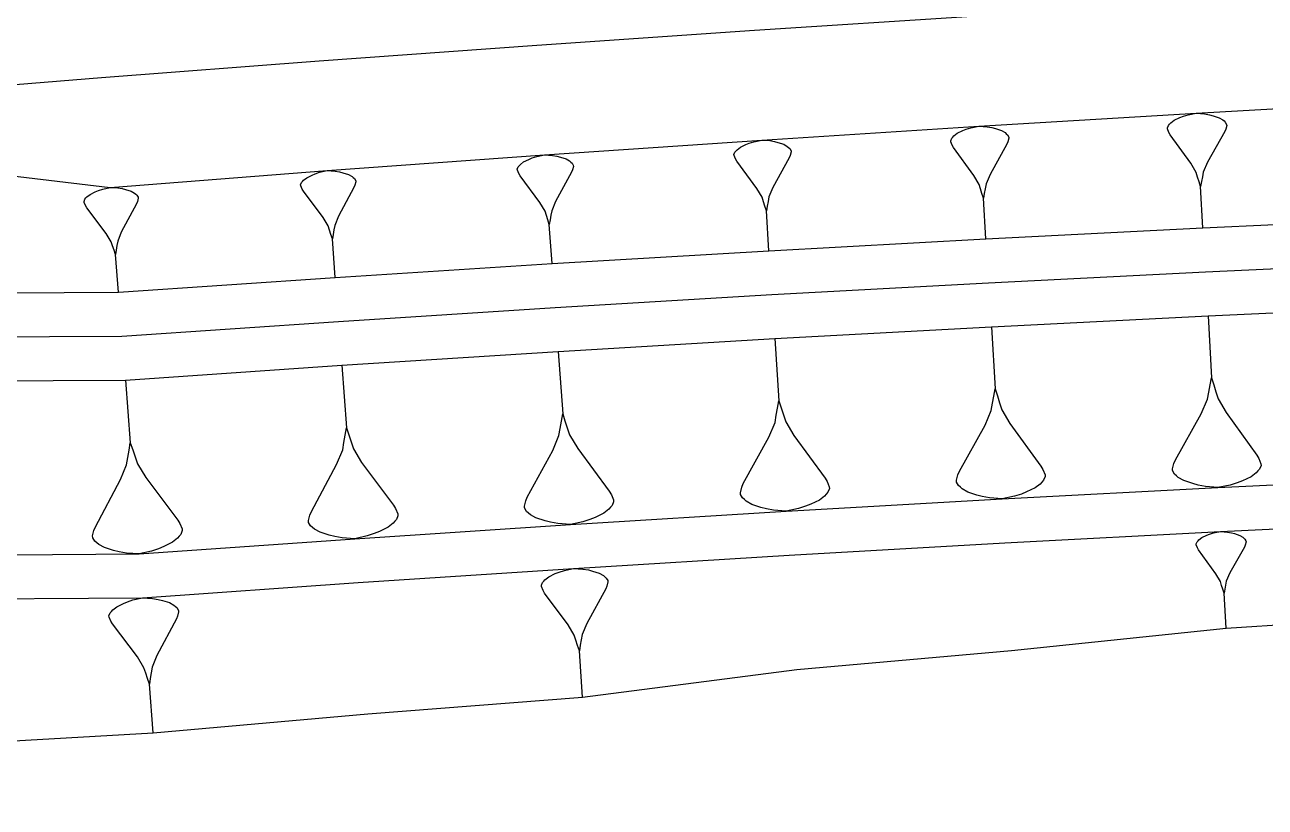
# Model space of a CAD drawing. Extents: x 388537 to 389570, y 804803 to 804975.
# Drawn here: x 388712.72 to 388740.92, y 804929.86 to 804947.64 of the extents above; entities that cross this region are included whole.
import ezdxf

# ---------------------------------------------------------------- set-up
doc = ezdxf.new("R2010")
doc.units = 0
doc.layers.get('0').update_dxf_attribs({"linetype": 'CONTINUOUS'})

msp = doc.modelspace()

# ---------------------------------------------------------------- linework, layer by layer
at = {"color": 7}
for p, q in [((388739.0606, 804945.5611), (388739.1666, 804945.5942)), ((388739.1666, 804945.5942), (388739.3532, 804945.632)), ((388739.3532, 804945.632), (388739.543, 804945.616)), ((388739.543, 804945.616), (388739.6521, 804945.5953)), ((388739.6521, 804945.5953), (388739.7343, 804945.5731)), ((388734.2295, 804945.2984), (388734.4127, 804945.3362)), ((388734.4127, 804945.3362), (388734.5991, 804945.3213)), ((388734.5991, 804945.3213), (388734.7064, 804945.3014)), ((388738.6981, 804945.2974), (388738.7219, 804945.3527)), ((388738.7219, 804945.3527), (388738.7473, 804945.3812)), ((388738.7473, 804945.3812), (388738.7726, 804945.4096)), ((388738.7726, 804945.4096), (388738.8501, 804945.468)), ((388738.8501, 804945.468), (388738.9815, 804945.5296)), ((388738.9815, 804945.5296), (388739.0606, 804945.5611)), ((388739.7343, 804945.5731), (388739.8718, 804945.527)), ((388739.8718, 804945.527), (388739.9556, 804945.4779)), ((388739.9556, 804945.4779), (388739.984, 804945.4526)), ((388739.984, 804945.4526), (388740.0125, 804945.4273)), ((388740.0125, 804945.4273), (388740.0425, 804945.375)), ((388740.044, 804945.3482), (388740.0218, 804945.2659)), ((388740.0425, 804945.375), (388740.044, 804945.3482)), ((388733.7707, 804945.0049), (388733.7939, 804945.0593)), ((388733.7939, 804945.0593), (388733.8186, 804945.0874)), ((388733.8186, 804945.0874), (388733.8434, 804945.1154)), ((388733.8434, 804945.1154), (388733.9193, 804945.1731)), ((388733.9193, 804945.1731), (388734.048, 804945.2341)), ((388734.048, 804945.2341), (388734.1256, 804945.2654)), ((388734.1256, 804945.2654), (388734.2295, 804945.2984)), ((388734.7064, 804945.3014), (388734.7872, 804945.2799)), ((388734.7872, 804945.2799), (388734.9225, 804945.2353)), ((388734.9225, 804945.2353), (388735.0049, 804945.1874)), ((388735.0049, 804945.1874), (388735.033, 804945.1627)), ((388735.033, 804945.1627), (388735.061, 804945.1379)), ((388735.061, 804945.1379), (388735.0907, 804945.0867)), ((388735.0923, 804945.0603), (388735.0708, 804944.9795)), ((388735.0907, 804945.0867), (388735.0923, 804945.0603)), ((388738.6997, 804945.2705), (388738.6981, 804945.2974)), ((388738.7312, 804945.1914), (388738.6997, 804945.2705)), ((388738.7612, 804945.1392), (388738.7312, 804945.1914)), ((388739.2302, 804944.4919), (388738.7612, 804945.1392)), ((388739.998, 804945.2106), (388739.6066, 804944.5136)), ((388740.0218, 804945.2659), (388739.998, 804945.2106)), ((388728.8442, 804944.6915), (388728.8667, 804944.7451)), ((388728.8667, 804944.7451), (388728.8909, 804944.7727)), ((388728.8909, 804944.7727), (388728.9152, 804944.8004)), ((388728.9152, 804944.8004), (388728.9895, 804944.8574)), ((388728.9895, 804944.8574), (388729.1157, 804944.9178)), ((388729.1157, 804944.9178), (388729.1917, 804944.9489)), ((388729.1917, 804944.9489), (388729.2937, 804944.9817)), ((388729.2937, 804944.9817), (388729.4735, 804945.0196)), ((388729.4735, 804945.0196), (388729.6567, 804945.0057)), ((388729.6567, 804945.0057), (388729.7621, 804944.9866)), ((388729.7621, 804944.9866), (388729.8416, 804944.9659)), ((388729.8416, 804944.9659), (388729.9746, 804944.9226)), ((388729.9746, 804944.9226), (388730.0558, 804944.8759)), ((388730.0558, 804944.8759), (388730.0835, 804944.8517)), ((388730.0835, 804944.8517), (388730.1111, 804944.8275)), ((388730.1111, 804944.8275), (388730.1405, 804944.7773)), ((388730.1422, 804944.7514), (388730.1214, 804944.6719)), ((388730.1405, 804944.7773), (388730.1422, 804944.7514)), ((388733.7724, 804944.9785), (388733.7707, 804945.0049)), ((388733.8037, 804944.901), (388733.7724, 804944.9785)), ((388733.8333, 804944.8498), (388733.8037, 804944.901)), ((388734.2966, 804944.216), (388733.8333, 804944.8498)), ((388735.0477, 804944.9251), (388734.6662, 804944.2389)), ((388735.0708, 804944.9795), (388735.0477, 804944.9251)), ((388723.9643, 804944.4372), (388723.988, 804944.4644)), ((388723.988, 804944.4644), (388724.0608, 804944.5208)), ((388724.0608, 804944.5208), (388724.1845, 804944.5807)), ((388724.1845, 804944.5807), (388724.2591, 804944.6115)), ((388724.2591, 804944.6115), (388724.3592, 804944.6441)), ((388724.3592, 804944.6441), (388724.5356, 804944.6822)), ((388724.5356, 804944.6822), (388724.7157, 804944.6693)), ((388724.7157, 804944.6693), (388724.8193, 804944.651)), ((388724.8193, 804944.651), (388724.8975, 804944.6309)), ((388724.8975, 804944.6309), (388725.0284, 804944.5889)), ((388725.0284, 804944.5889), (388725.1084, 804944.5434)), ((388725.1084, 804944.5434), (388725.1356, 804944.5197)), ((388725.1356, 804944.5197), (388725.1629, 804944.496)), ((388725.1629, 804944.496), (388725.1919, 804944.4469)), ((388728.846, 804944.6656), (388728.8442, 804944.6915)), ((388728.877, 804944.5895), (388728.846, 804944.6656)), ((388728.9064, 804944.5394), (388728.877, 804944.5895)), ((388729.3641, 804943.9187), (388728.9064, 804944.5394)), ((388730.0989, 804944.6184), (388729.7271, 804943.9428)), ((388730.1214, 804944.6719), (388730.0989, 804944.6184)), ((388739.3502, 804944.283), (388739.2302, 804944.4919)), ((388739.6066, 804944.5136), (388739.5115, 804944.2923)), ((388719.1333, 804944.1633), (388719.2547, 804944.2227)), ((388719.2547, 804944.2227), (388719.3278, 804944.2533)), ((388719.3278, 804944.2533), (388719.426, 804944.2858)), ((388719.426, 804944.2858), (388719.5993, 804944.3239)), ((388719.5993, 804944.3239), (388719.7762, 804944.3119)), ((388719.7762, 804944.3119), (388719.8781, 804944.2944)), ((388719.8781, 804944.2944), (388719.9551, 804944.275)), ((388719.9551, 804944.275), (388720.0839, 804944.2343)), ((388720.0839, 804944.2343), (388720.1626, 804944.1899)), ((388720.1626, 804944.1899), (388720.1895, 804944.1667)), ((388723.9188, 804944.3572), (388723.9407, 804944.4099)), ((388723.9206, 804944.3318), (388723.9188, 804944.3572)), ((388723.9514, 804944.2572), (388723.9206, 804944.3318)), ((388723.9407, 804944.4099), (388723.9643, 804944.4372)), ((388723.9805, 804944.208), (388723.9514, 804944.2572)), ((388724.4327, 804943.6002), (388723.9805, 804944.208)), ((388725.1518, 804944.2906), (388724.7892, 804943.6253)), ((388725.1737, 804944.3433), (388725.1518, 804944.2906)), ((388725.1937, 804944.4215), (388725.1737, 804944.3433)), ((388725.1919, 804944.4469), (388725.1937, 804944.4215)), ((388734.4153, 804944.0113), (388734.2966, 804944.216)), ((388734.6662, 804944.2389), (388734.5737, 804944.0212)), ((388739.3833, 804944.177), (388739.3502, 804944.283)), ((388739.4908, 804944.1832), (388739.4702, 804944.0741)), ((388739.5115, 804944.2923), (388739.4908, 804944.1832)), ((388714.398, 804943.8743), (388714.4943, 804943.9066)), ((388714.4943, 804943.9066), (388714.6644, 804943.9448)), ((388714.6644, 804943.9448), (388714.8384, 804943.9338)), ((388714.8384, 804943.9338), (388714.9387, 804943.917)), ((388714.9387, 804943.917), (388715.0143, 804943.8982)), ((388715.0143, 804943.8982), (388715.1411, 804943.8588)), ((388718.9945, 804944.002), (388719.0157, 804944.0539)), ((388718.9963, 804943.977), (388718.9945, 804944.002)), ((388719.027, 804943.9038), (388718.9963, 804943.977)), ((388719.0157, 804944.0539), (388719.0389, 804944.0808)), ((388719.0557, 804943.8557), (388719.027, 804943.9038)), ((388719.0389, 804944.0808), (388719.062, 804944.1077)), ((388719.062, 804944.1077), (388719.1333, 804944.1633)), ((388720.2063, 804943.9416), (388719.8528, 804943.2864)), ((388720.1895, 804944.1667), (388720.2164, 804944.1436)), ((388720.2276, 804943.9935), (388720.2063, 804943.9416)), ((388720.2164, 804944.1436), (388720.2452, 804944.0954)), ((388720.247, 804944.0704), (388720.2276, 804943.9935)), ((388720.2452, 804944.0954), (388720.247, 804944.0704)), ((388729.4815, 804943.7182), (388729.3641, 804943.9187)), ((388729.7271, 804943.9428), (388729.6371, 804943.7285)), ((388734.4483, 804943.9074), (388734.4153, 804944.0113)), ((388734.4812, 804943.8034), (388734.4483, 804943.9074)), ((388734.5539, 804943.9139), (388734.534, 804943.8067)), ((388734.5737, 804944.0212), (388734.5539, 804943.9139)), ((388739.4164, 804944.071), (388739.3833, 804944.177)), ((388739.4495, 804943.965), (388739.4164, 804944.071)), ((388739.4702, 804944.0741), (388739.4495, 804943.965)), ((388739.5038, 804943.024), (388739.4495, 804943.965)), ((388714.0713, 804943.6259), (388714.092, 804943.677)), ((388714.0733, 804943.6013), (388714.0713, 804943.6259)), ((388714.092, 804943.677), (388714.1147, 804943.7035)), ((388714.1147, 804943.7035), (388714.1373, 804943.7301)), ((388714.1373, 804943.7301), (388714.2072, 804943.785)), ((388714.2072, 804943.785), (388714.3262, 804943.8439)), ((388714.3262, 804943.8439), (388714.398, 804943.8743)), ((388715.1411, 804943.8588), (388715.2187, 804943.8154)), ((388715.2187, 804943.8154), (388715.2452, 804943.7928)), ((388715.2452, 804943.7928), (388715.2718, 804943.7701)), ((388715.2834, 804943.6227), (388715.2627, 804943.5716)), ((388715.2718, 804943.7701), (388715.3002, 804943.7229)), ((388715.3021, 804943.6984), (388715.2834, 804943.6227)), ((388715.3002, 804943.7229), (388715.3021, 804943.6984)), ((388719.5026, 804943.2602), (388719.0557, 804943.8557)), ((388724.7892, 804943.6253), (388724.7017, 804943.4144)), ((388729.5143, 804943.6162), (388729.4815, 804943.7182)), ((388729.5471, 804943.5142), (388729.5143, 804943.6162)), ((388729.618, 804943.6231), (388729.599, 804943.5177)), ((388729.6371, 804943.7285), (388729.618, 804943.6231)), ((388734.5142, 804943.6995), (388734.4812, 804943.8034)), ((388734.534, 804943.8067), (388734.5142, 804943.6995)), ((388734.5714, 804942.7755), (388734.5142, 804943.6995)), ((388714.1037, 804943.5296), (388714.0733, 804943.6013)), ((388714.1321, 804943.4823), (388714.1037, 804943.5296)), ((388714.5739, 804942.899), (388714.1321, 804943.4823)), ((388715.2627, 804943.5716), (388714.918, 804942.9261)), ((388724.549, 804943.4036), (388724.4327, 804943.6002)), ((388724.5816, 804943.3036), (388724.549, 804943.4036)), ((388724.7017, 804943.4144), (388724.6834, 804943.3107)), ((388729.5799, 804943.4123), (388729.5471, 804943.5142)), ((388729.599, 804943.5177), (388729.5799, 804943.4123)), ((388729.64, 804942.5049), (388729.5799, 804943.4123)), ((388719.6176, 804943.0676), (388719.5026, 804943.2602)), ((388719.6501, 804942.9694), (388719.6176, 804943.0676)), ((388719.7677, 804943.0788), (388719.7502, 804942.9769)), ((388719.8528, 804943.2864), (388719.7677, 804943.0788)), ((388724.6142, 804943.2035), (388724.5816, 804943.3036)), ((388724.6469, 804943.1035), (388724.6142, 804943.2035)), ((388724.6652, 804943.2071), (388724.6469, 804943.1035)), ((388724.7097, 804942.2123), (388724.6469, 804943.1035)), ((388724.6834, 804943.3107), (388724.6652, 804943.2071)), ((388714.6877, 804942.7101), (388714.5739, 804942.899)), ((388714.918, 804942.9261), (388714.8352, 804942.7217)), ((388719.6826, 804942.8712), (388719.6501, 804942.9694)), ((388719.7151, 804942.773), (388719.6826, 804942.8712)), ((388719.7326, 804942.875), (388719.7151, 804942.773)), ((388719.7805, 804941.8975), (388719.7151, 804942.773)), ((388719.7502, 804942.9769), (388719.7326, 804942.875)), ((388714.7201, 804942.6137), (388714.6877, 804942.7101)), ((388714.7524, 804942.5174), (388714.7201, 804942.6137)), ((388714.7847, 804942.421), (388714.7524, 804942.5174)), ((388714.8015, 804942.5212), (388714.7847, 804942.421)), ((388714.8184, 804942.6215), (388714.8015, 804942.5212)), ((388714.8352, 804942.7217), (388714.8184, 804942.6215)), ((388714.8526, 804941.5608), (388714.7847, 804942.421)), ((388739.6191, 804941.0273), (388739.7004, 804939.6193)), ((388734.6952, 804940.7793), (388734.7826, 804939.3678)), ((388729.7722, 804940.5093), (388729.8659, 804939.0943)), ((388724.8502, 804940.2172), (388724.9502, 804938.7987)), ((388719.9295, 804939.9031), (388720.0357, 804938.4812)), ((388715.01, 804939.567), (388715.1226, 804938.1416)), ((388739.6386, 804939.2929), (388739.6695, 804939.4561)), ((388739.6695, 804939.4561), (388739.7004, 804939.6193)), ((388739.7004, 804939.6193), (388739.75, 804939.4607)), ((388739.75, 804939.4607), (388739.7995, 804939.3021)), ((388734.722, 804939.0402), (388734.7523, 804939.204)), ((388734.7523, 804939.204), (388734.7826, 804939.3678)), ((388734.7826, 804939.3678), (388734.833, 804939.209)), ((388734.833, 804939.209), (388734.8833, 804939.0502)), ((388739.4653, 804938.7985), (388739.6076, 804939.1296)), ((388739.6076, 804939.1296), (388739.6386, 804939.2929)), ((388739.7995, 804939.3021), (388739.849, 804939.1436)), ((388739.849, 804939.1436), (388740.0285, 804938.831)), ((388729.8064, 804938.7655), (388729.8361, 804938.9299)), ((388729.8361, 804938.9299), (388729.8659, 804939.0943)), ((388729.8659, 804939.0943), (388729.917, 804938.9352)), ((388729.917, 804938.9352), (388729.9681, 804938.7762)), ((388734.5503, 804938.5437), (388734.6917, 804938.8764)), ((388734.6917, 804938.8764), (388734.722, 804939.0402)), ((388734.8833, 804939.0502), (388734.9336, 804938.8913)), ((388734.9336, 804938.8913), (388735.1149, 804938.5787)), ((388740.0285, 804938.831), (388740.7302, 804937.8625)), ((388724.892, 804938.4688), (388724.9211, 804938.6337)), ((388724.9211, 804938.6337), (388724.9502, 804938.7987)), ((388724.9502, 804938.7987), (388725.0021, 804938.6395)), ((388725.0021, 804938.6395), (388725.0541, 804938.4802)), ((388729.6364, 804938.2669), (388729.7767, 804938.6011)), ((388729.7767, 804938.6011), (388729.8064, 804938.7655)), ((388729.9681, 804938.7762), (388730.0193, 804938.6171)), ((388730.0193, 804938.6171), (388730.2024, 804938.3044)), ((388733.9676, 804937.4955), (388734.5503, 804938.5437)), ((388735.1149, 804938.5787), (388735.8227, 804937.6105)), ((388738.8797, 804937.7556), (388739.4653, 804938.7985)), ((388719.9787, 804938.1501), (388720.0072, 804938.3156)), ((388720.0072, 804938.3156), (388720.0357, 804938.4812)), ((388720.0357, 804938.4812), (388720.0885, 804938.3217)), ((388720.0885, 804938.3217), (388720.1412, 804938.1622)), ((388724.7236, 804937.9682), (388724.8629, 804938.3038)), ((388724.8629, 804938.3038), (388724.892, 804938.4688)), ((388725.0541, 804938.4802), (388725.106, 804938.3209)), ((388725.106, 804938.3209), (388725.291, 804938.0081)), ((388729.0565, 804937.2134), (388729.6364, 804938.2669)), ((388730.2024, 804938.3044), (388730.9162, 804937.3365)), ((388715.0947, 804937.9755), (388715.1226, 804938.1416)), ((388715.1226, 804938.1416), (388715.1761, 804937.982)), ((388715.1761, 804937.982), (388715.2297, 804937.8223)), ((388719.812, 804937.6474), (388719.9502, 804937.9846)), ((388719.9502, 804937.9846), (388719.9787, 804938.1501)), ((388720.1412, 804938.1622), (388720.194, 804938.0028)), ((388720.194, 804938.0028), (388720.3808, 804937.6899)), ((388725.291, 804938.0081), (388726.0108, 804937.0406)), ((388715.039, 804937.6433), (388715.0668, 804937.8094)), ((388715.0668, 804937.8094), (388715.0947, 804937.9755)), ((388715.2297, 804937.8223), (388715.2833, 804937.6626)), ((388724.1465, 804936.9093), (388724.7236, 804937.9682)), ((388738.8442, 804937.6729), (388738.8797, 804937.7556)), ((388740.7302, 804937.8625), (388740.7751, 804937.7844)), ((388740.7751, 804937.7844), (388740.8223, 804937.666)), ((388714.9018, 804937.3047), (388715.039, 804937.6433)), ((388715.2833, 804937.6626), (388715.4719, 804937.3497)), ((388719.2379, 804936.5832), (388719.812, 804937.6474)), ((388720.3808, 804937.6899), (388721.1067, 804936.7228)), ((388733.8994, 804937.2889), (388733.9322, 804937.4123)), ((388733.9322, 804937.4123), (388733.9676, 804937.4955)), ((388735.8227, 804937.6105), (388735.868, 804937.5323)), ((388735.868, 804937.5323), (388735.9159, 804937.4138)), ((388735.9159, 804937.4138), (388735.9184, 804937.3735)), ((388738.8109, 804937.5498), (388738.8442, 804937.6729)), ((388738.8132, 804937.5096), (388738.8109, 804937.5498)), ((388738.8581, 804937.4315), (388738.8132, 804937.5096)), ((388738.9006, 804937.3936), (388738.8581, 804937.4315)), ((388740.7132, 804937.4579), (388740.5972, 804937.3705)), ((388740.7511, 804937.5004), (388740.7132, 804937.4579)), ((388740.789, 804937.543), (388740.7511, 804937.5004)), ((388740.8246, 804937.6258), (388740.789, 804937.543)), ((388740.8223, 804937.666), (388740.8246, 804937.6258)), ((388714.3306, 804936.2351), (388714.9018, 804937.3047)), ((388715.4719, 804937.3497), (388716.2039, 804936.383)), ((388728.989, 804937.0059), (388729.0214, 804937.1299)), ((388729.0214, 804937.1299), (388729.0565, 804937.2134)), ((388730.9162, 804937.3365), (388730.962, 804937.2584)), ((388730.962, 804937.2584), (388731.0104, 804937.1397)), ((388731.0104, 804937.1397), (388731.0131, 804937.0993)), ((388733.9019, 804937.2485), (388733.8994, 804937.2889)), ((388733.9472, 804937.1704), (388733.9019, 804937.2485)), ((388733.9901, 804937.1325), (388733.9472, 804937.1704)), ((388734.0329, 804937.0947), (388733.9901, 804937.1325)), ((388735.8074, 804937.2047), (388735.6914, 804937.1165)), ((388735.8452, 804937.2475), (388735.8074, 804937.2047)), ((388735.883, 804937.2904), (388735.8452, 804937.2475)), ((388735.9184, 804937.3735), (388735.883, 804937.2904)), ((388738.9432, 804937.3557), (388738.9006, 804937.3936)), ((388739.0685, 804937.2822), (388738.9432, 804937.3557)), ((388739.2743, 804937.2133), (388739.0685, 804937.2822)), ((388739.3973, 804937.1801), (388739.2743, 804937.2133)), ((388739.5606, 804937.1491), (388739.3973, 804937.1801)), ((388739.8445, 804937.1252), (388739.5606, 804937.1491)), ((388740.1238, 804937.1817), (388739.8445, 804937.1252)), ((388740.2823, 804937.2312), (388740.1238, 804937.1817)), ((388740.4007, 804937.2784), (388740.2823, 804937.2312)), ((388740.5972, 804937.3705), (388740.4007, 804937.2784)), ((388724.1117, 804936.8254), (388724.1465, 804936.9093)), ((388726.0108, 804937.0406), (388726.0571, 804936.9624)), ((388726.0571, 804936.9624), (388726.1062, 804936.8437)), ((388728.9917, 804936.9655), (388728.989, 804937.0059)), ((388729.0375, 804936.8873), (388728.9917, 804936.9655)), ((388729.0806, 804936.8495), (388729.0375, 804936.8873)), ((388729.1237, 804936.8118), (388729.0806, 804936.8495)), ((388730.9025, 804936.9296), (388730.7866, 804936.8407)), ((388730.9403, 804936.9727), (388730.9025, 804936.9296)), ((388730.978, 804937.0158), (388730.9403, 804936.9727)), ((388731.0131, 804937.0993), (388730.978, 804937.0158)), ((388734.1589, 804937.0216), (388734.0329, 804937.0947)), ((388734.3655, 804936.9534), (388734.1589, 804937.0216)), ((388734.489, 804936.9206), (388734.3655, 804936.9534)), ((388734.6528, 804936.8902), (388734.489, 804936.9206)), ((388734.9376, 804936.8674), (388734.6528, 804936.8902)), ((388735.2174, 804936.9252), (388734.9376, 804936.8674)), ((388735.3762, 804936.9756), (388735.2174, 804936.9252)), ((388735.4947, 804937.0234), (388735.3762, 804936.9756)), ((388735.6914, 804937.1165), (388735.4947, 804937.0234)), ((388719.2033, 804936.4989), (388719.2379, 804936.5832)), ((388721.1067, 804936.7228), (388721.1534, 804936.6446)), ((388721.1534, 804936.6446), (388721.2031, 804936.5257)), ((388724.0798, 804936.7009), (388724.1117, 804936.8254)), ((388724.0826, 804936.6604), (388724.0798, 804936.7009)), ((388724.1288, 804936.5822), (388724.0826, 804936.6604)), ((388724.1722, 804936.5445), (388724.1288, 804936.5822)), ((388725.9988, 804936.6325), (388725.883, 804936.5429)), ((388726.0365, 804936.6759), (388725.9988, 804936.6325)), ((388726.0742, 804936.7193), (388726.0365, 804936.6759)), ((388726.109, 804936.8032), (388726.0742, 804936.7193)), ((388726.1062, 804936.8437), (388726.109, 804936.8032)), ((388729.2503, 804936.7389), (388729.1237, 804936.8118)), ((388729.4578, 804936.6715), (388729.2503, 804936.7389)), ((388729.5818, 804936.6391), (388729.4578, 804936.6715)), ((388729.7462, 804936.6094), (388729.5818, 804936.6391)), ((388730.0318, 804936.5877), (388729.7462, 804936.6094)), ((388730.3122, 804936.6468), (388730.0318, 804936.5877)), ((388730.4712, 804936.698), (388730.3122, 804936.6468)), ((388730.5898, 804936.7464), (388730.4712, 804936.698)), ((388730.7866, 804936.8407), (388730.5898, 804936.7464)), ((388716.2039, 804936.383), (388716.251, 804936.3048)), ((388716.251, 804936.3048), (388716.3014, 804936.1858)), ((388719.1718, 804936.374), (388719.2033, 804936.4989)), ((388719.1748, 804936.3334), (388719.1718, 804936.374)), ((388719.2215, 804936.2551), (388719.1748, 804936.3334)), ((388721.0964, 804936.3135), (388720.9806, 804936.2231)), ((388721.134, 804936.3572), (388721.0964, 804936.3135)), ((388721.1716, 804936.4008), (388721.134, 804936.3572)), ((388721.2061, 804936.4851), (388721.1716, 804936.4008)), ((388721.2031, 804936.5257), (388721.2061, 804936.4851)), ((388724.2156, 804936.5069), (388724.1722, 804936.5445)), ((388724.3429, 804936.4344), (388724.2156, 804936.5069)), ((388724.5513, 804936.3676), (388724.3429, 804936.4344)), ((388724.6757, 804936.3356), (388724.5513, 804936.3676)), ((388724.8407, 804936.3065), (388724.6757, 804936.3356)), ((388725.1272, 804936.286), (388724.8407, 804936.3065)), ((388725.4081, 804936.3465), (388725.1272, 804936.286)), ((388725.5673, 804936.3984), (388725.4081, 804936.3465)), ((388725.686, 804936.4475), (388725.5673, 804936.3984)), ((388725.883, 804936.5429), (388725.686, 804936.4475)), ((388714.2652, 804936.0251), (388714.2963, 804936.1505)), ((388714.2684, 804935.9844), (388714.2652, 804936.0251)), ((388714.2963, 804936.1505), (388714.3306, 804936.2351)), ((388716.2328, 804936.0165), (388716.1953, 804935.9726)), ((388716.2703, 804936.0604), (388716.2328, 804936.0165)), ((388716.3046, 804936.1451), (388716.2703, 804936.0604)), ((388716.3014, 804936.1858), (388716.3046, 804936.1451)), ((388719.2652, 804936.2176), (388719.2215, 804936.2551)), ((388719.3088, 804936.18), (388719.2652, 804936.2176)), ((388719.4368, 804936.1078), (388719.3088, 804936.18)), ((388719.646, 804936.0417), (388719.4368, 804936.1078)), ((388719.7709, 804936.0102), (388719.646, 804936.0417)), ((388719.9364, 804935.9817), (388719.7709, 804936.0102)), ((388720.5052, 804936.0242), (388720.2239, 804935.9623)), ((388720.6647, 804936.077), (388720.5052, 804936.0242)), ((388720.7835, 804936.1267), (388720.6647, 804936.077)), ((388720.9806, 804936.2231), (388720.7835, 804936.1267)), ((388739.4785, 804935.9888), (388739.5891, 804936.0406)), ((388739.5891, 804936.0406), (388739.6557, 804936.0672)), ((388739.6557, 804936.0672), (388739.745, 804936.0951)), ((388739.745, 804936.0951), (388739.9021, 804936.1268)), ((388739.9021, 804936.1268), (388740.0619, 804936.1134)), ((388740.0619, 804936.1134), (388740.1538, 804936.0959)), ((388740.1538, 804936.0959), (388740.223, 804936.0772)), ((388740.223, 804936.0772), (388740.3388, 804936.0385)), ((388740.3388, 804936.0385), (388740.4093, 804935.9971)), ((388714.3156, 804935.9061), (388714.2684, 804935.9844)), ((388714.3595, 804935.8686), (388714.3156, 804935.9061)), ((388714.4035, 804935.8311), (388714.3595, 804935.8686)), ((388714.5321, 804935.7593), (388714.4035, 804935.8311)), ((388714.7421, 804935.6939), (388714.5321, 804935.7593)), ((388715.7634, 804935.7336), (388715.6037, 804935.68)), ((388715.8824, 804935.7839), (388715.7634, 804935.7336)), ((388716.0796, 804935.8815), (388715.8824, 804935.7839)), ((388716.1953, 804935.9726), (388716.0796, 804935.8815)), ((388720.2239, 804935.9623), (388719.9364, 804935.9817)), ((388739.3505, 804935.8451), (388739.3706, 804935.8917)), ((388739.3519, 804935.8225), (388739.3505, 804935.8451)), ((388739.3784, 804935.7559), (388739.3519, 804935.8225)), ((388739.3706, 804935.8917), (388739.3919, 804935.9157)), ((388739.4037, 804935.7119), (388739.3784, 804935.7559)), ((388739.3919, 804935.9157), (388739.4132, 804935.9396)), ((388739.4132, 804935.9396), (388739.4785, 804935.9888)), ((388740.445, 804935.7721), (388740.1155, 804935.1852)), ((388740.4093, 804935.9971), (388740.4333, 804935.9758)), ((388740.4333, 804935.9758), (388740.4572, 804935.9545)), ((388740.4651, 804935.8186), (388740.445, 804935.7721)), ((388740.4572, 804935.9545), (388740.4825, 804935.9105)), ((388740.4838, 804935.8879), (388740.4651, 804935.8186)), ((388740.4825, 804935.9105), (388740.4838, 804935.8879)), ((388714.8675, 804935.6628), (388714.7421, 804935.6939)), ((388715.0336, 804935.635), (388714.8675, 804935.6628)), ((388715.3219, 804935.6168), (388715.0336, 804935.635)), ((388715.6037, 804935.68), (388715.3219, 804935.6168)), ((388739.7986, 804935.1669), (388739.4037, 804935.7119)), ((388724.6346, 804935.0971), (388724.7813, 804935.1681)), ((388724.7813, 804935.1681), (388724.8697, 804935.2047)), ((388724.8697, 804935.2047), (388724.9883, 804935.2434)), ((388724.9883, 804935.2434), (388725.1975, 804935.2885)), ((388725.1975, 804935.2885), (388725.4109, 804935.2732)), ((388725.4109, 804935.2732), (388725.5338, 804935.2515)), ((388725.5338, 804935.2515), (388725.6265, 804935.2277)), ((388725.6265, 804935.2277), (388725.7817, 804935.1779)), ((388725.7817, 804935.1779), (388725.8765, 804935.1239)), ((388739.8996, 804934.991), (388739.7986, 804935.1669)), ((388740.1155, 804935.1852), (388740.0354, 804934.9988)), ((388724.4662, 804934.9032), (388724.4922, 804934.9657)), ((388724.4684, 804934.873), (388724.4662, 804934.9032)), ((388724.4922, 804934.9657), (388724.5202, 804934.998)), ((388724.5202, 804934.998), (388724.5483, 804935.0304)), ((388724.5483, 804935.0304), (388724.6346, 804935.0971)), ((388725.8765, 804935.1239), (388725.9088, 804935.0959)), ((388725.9088, 804935.0959), (388725.9411, 804935.0678)), ((388725.9539, 804934.8867), (388725.9279, 804934.8242)), ((388725.9411, 804935.0678), (388725.9756, 804935.0096)), ((388725.9777, 804934.9794), (388725.9539, 804934.8867)), ((388725.9756, 804935.0096), (388725.9777, 804934.9794)), ((388739.9274, 804934.9017), (388739.8996, 804934.991)), ((388739.9553, 804934.8125), (388739.9274, 804934.9017)), ((388740.018, 804934.907), (388740.0006, 804934.8151)), ((388740.0354, 804934.9988), (388740.018, 804934.907)), ((388715.1818, 804934.5708), (388715.4006, 804934.6199)), ((388715.4006, 804934.6199), (388715.6243, 804934.6057)), ((388715.6243, 804934.6057), (388715.7533, 804934.5841)), ((388724.5049, 804934.7846), (388724.4684, 804934.873)), ((388724.5394, 804934.7264), (388724.5049, 804934.7846)), ((388725.0755, 804934.0057), (388724.5394, 804934.7264)), ((388725.9279, 804934.8242), (388725.4981, 804934.0355)), ((388739.9832, 804934.7232), (388739.9553, 804934.8125)), ((388740.0006, 804934.8151), (388739.9832, 804934.7232)), ((388740.0289, 804933.9309), (388739.9832, 804934.7232)), ((388714.6936, 804934.3096), (388714.7227, 804934.3437)), ((388714.7227, 804934.3437), (388714.8125, 804934.4144)), ((388714.8125, 804934.4144), (388714.9656, 804934.4901)), ((388714.9656, 804934.4901), (388715.0579, 804934.5292)), ((388715.0579, 804934.5292), (388715.1818, 804934.5708)), ((388715.7533, 804934.5841), (388715.8506, 804934.56)), ((388715.8506, 804934.56), (388716.0136, 804934.5092)), ((388716.0136, 804934.5092), (388716.1134, 804934.4535)), ((388716.1134, 804934.4535), (388716.1475, 804934.4244)), ((388716.1475, 804934.4244), (388716.1816, 804934.3953)), ((388716.1816, 804934.3953), (388716.2182, 804934.3346)), ((388716.2182, 804934.3346), (388716.2207, 804934.3029)), ((388714.6378, 804934.2098), (388714.6644, 804934.2755)), ((388714.6403, 804934.1782), (388714.6378, 804934.2098)), ((388714.6794, 804934.0858), (388714.6403, 804934.1782)), ((388714.6644, 804934.2755), (388714.6936, 804934.3096)), ((388714.716, 804934.0251), (388714.6794, 804934.0858)), ((388716.17, 804934.1399), (388715.7266, 804933.3098)), ((388716.1966, 804934.2056), (388716.17, 804934.1399)), ((388716.2207, 804934.3029), (388716.1966, 804934.2056)), ((388725.4981, 804934.0355), (388725.3944, 804933.7855)), ((388715.2841, 804933.2748), (388714.716, 804934.0251)), ((388725.2133, 804933.7728), (388725.0755, 804934.0057)), ((388725.252, 804933.6541), (388725.2133, 804933.7728)), ((388725.3944, 804933.7855), (388725.3727, 804933.6627)), ((388725.2907, 804933.5355), (388725.252, 804933.6541)), ((388725.3294, 804933.4169), (388725.2907, 804933.5355)), ((388725.351, 804933.5398), (388725.3294, 804933.4169)), ((388725.3727, 804933.6627), (388725.351, 804933.5398)), ((388715.4305, 804933.032), (388715.2841, 804933.2748)), ((388715.7266, 804933.3098), (388715.6202, 804933.0469)), ((388725.4038, 804932.3604), (388725.3294, 804933.4169)), ((388715.4721, 804932.908), (388715.4305, 804933.032)), ((388715.5137, 804932.7841), (388715.4721, 804932.908)), ((388715.5985, 804932.918), (388715.5769, 804932.7891)), ((388715.6202, 804933.0469), (388715.5985, 804932.918)), ((388715.5553, 804932.6601), (388715.5137, 804932.7841)), ((388715.5769, 804932.7891), (388715.5553, 804932.6601)), ((388715.6426, 804931.5538), (388715.5553, 804932.6601))]:
    msp.add_line(p, q, dxfattribs=at)
at = {"color": 2, "linetype": 'CONTINUOUS'}
msp.add_lwpolyline([(388700, 804945.2042), (388704.582, 804945.6146), (388709.524, 804946.0363), (388714.4677, 804946.437), (388719.413, 804946.8169), (388724.3599, 804947.176), (388729.3083, 804947.5141), (388734.258, 804947.8314), (388739.2091, 804948.1278), (388744.1614, 804948.4033), (388749.1147, 804948.6579), (388754.0691, 804948.8916), (388759.0245, 804949.1044), (388763.9807, 804949.2963), (388768.9376, 804949.4673), (388773.8953, 804949.6173), (388778.8535, 804949.7465), (388783.8122, 804949.8547), (388788.7714, 804949.942), (388793.7309, 804950.0083), (388798.6906, 804950.0538), (388800, 804950.0602)], dxfattribs=at)
at = {"color": 1, "linetype": 'CONTINUOUS'}
for points in [[(388700, 804943.6982), (388704.7127, 804944.1203), (388709.6483, 804944.5414), (388714.6644, 804943.9448), (388719.5993, 804944.3239), (388724.5356, 804944.6822), (388729.4735, 804945.0196), (388734.4127, 804945.3362), (388739.3532, 804945.632), (388744.2949, 804945.9069), (388749.2378, 804946.161), (388754.1817, 804946.3942), (388759.1265, 804946.6065), (388764.0721, 804946.798), (388769.0185, 804946.9686), (388773.9656, 804947.1183), (388778.9133, 804947.2472), (388783.8615, 804947.3552), (388788.8101, 804947.4423), (388793.759, 804947.5085), (388798.7082, 804947.5538), (388800, 804947.5602)], [(388700, 804938.3369), (388700.2665, 804938.3599), (388705.1812, 804938.762), (388710.0643, 804939.5409), (388715.01, 804939.567), (388719.9295, 804939.9031), (388724.8502, 804940.2172), (388729.7722, 804940.5093), (388734.6952, 804940.7793), (388739.6191, 804941.0273), (388744.544, 804941.2534), (388749.4696, 804941.4574), (388754.3959, 804941.6394), (388759.3227, 804941.7994), (388764.25, 804941.9373), (388769.1777, 804942.0532), (388774.1056, 804942.147), (388779.0337, 804942.2187), (388783.9618, 804942.2684), (388788.8898, 804942.2961), (388793.8177, 804942.3017), (388798.7453, 804942.2853), (388800, 804942.2755)]]:
    msp.add_lwpolyline(points, dxfattribs=at)
at = {"color": 7, "linetype": 'CONTINUOUS'}
for points in [[(388700, 804940.3443), (388700.0839, 804940.3515), (388705.007, 804940.7544), (388709.8985, 804941.534), (388714.8526, 804941.5608), (388719.7805, 804941.8975), (388724.7097, 804942.2123), (388729.64, 804942.5049), (388734.5714, 804942.7755), (388739.5038, 804943.024), (388744.4371, 804943.2505), (388749.3712, 804943.455), (388754.3059, 804943.6374), (388759.2411, 804943.7977), (388764.1769, 804943.936), (388769.113, 804944.0521), (388774.0493, 804944.1462), (388778.9858, 804944.2182), (388783.9224, 804944.268), (388788.8588, 804944.2959), (388793.7952, 804944.3016), (388798.7312, 804944.2852), (388800, 804944.2754)], [(388700, 804939.3406), (388700.1752, 804939.3557), (388705.0941, 804939.7582), (388709.9814, 804940.5375), (388714.9313, 804940.5639), (388719.855, 804940.9003), (388724.7799, 804941.2147), (388729.7061, 804941.5071), (388734.6333, 804941.7774), (388739.5615, 804942.0257), (388744.4905, 804942.252), (388749.4204, 804942.4562), (388754.3509, 804942.6384), (388759.2819, 804942.7986), (388764.2135, 804942.9366), (388769.1453, 804943.0526), (388774.0775, 804943.1466), (388779.0097, 804943.2184), (388783.9421, 804943.2682), (388788.8743, 804943.296), (388793.8064, 804943.3016), (388798.7383, 804943.2853), (388800, 804943.2754)], [(388700, 804934.3258), (388700.6313, 804934.3817), (388705.5283, 804934.793), (388710.3938, 804935.5813), (388715.3219, 804935.6168), (388720.2239, 804935.9623), (388725.1272, 804936.286), (388730.0318, 804936.5877), (388734.9376, 804936.8674), (388739.8445, 804937.1252), (388744.7523, 804937.3612), (388749.6609, 804937.5753), (388754.5703, 804937.7674), (388759.4804, 804937.9376), (388764.3913, 804938.0773), (388769.3026, 804938.1951), (388774.2142, 804938.2909), (388779.1259, 804938.3647), (388784.0377, 804938.4165), (388788.9495, 804938.4463), (388793.8611, 804938.4542), (388798.7724, 804938.4401), (388800, 804938.4311)], [(388700, 804933.3219), (388700.7226, 804933.3859), (388705.6154, 804933.7968), (388710.4767, 804934.5847), (388715.4006, 804934.6199), (388720.2984, 804934.9651), (388725.1975, 804935.2885), (388730.0979, 804935.5899), (388734.9995, 804935.8693), (388739.9021, 804936.1269), (388744.8057, 804936.3627), (388749.7102, 804936.5765), (388754.6153, 804936.7684), (388759.5212, 804936.9384), (388764.4279, 804937.078), (388769.335, 804937.1956), (388774.2423, 804937.2913), (388779.1498, 804937.3649), (388784.0574, 804937.4167), (388788.9649, 804937.4464), (388793.8723, 804937.4543), (388798.7795, 804937.4401), (388800, 804937.4311)], [(388700, 804929.8624), (388701.0339, 804929.9908), (388705.908, 804930.4504), (388710.7526, 804931.2683), (388715.6426, 804931.5538), (388720.5213, 804931.9806), (388725.4038, 804932.3604), (388730.2699, 804932.9927), (388735.151, 804933.4248), (388740.0289, 804933.9309), (388744.919, 804934.2466), (388749.8107, 804934.5374), (388754.7006, 804934.8773), (388759.602, 804934.9589), (388764.501, 804935.0816), (388769.4001, 804935.1837), (388774.2985, 804935.2951), (388779.1971, 804935.3907), (388784.0981, 804935.3518), (388788.9975, 804935.3437), (388793.8948, 804935.4606), (388798.7927, 804935.5687), (388800, 804935.5428)]]:
    msp.add_lwpolyline(points, dxfattribs=at)

doc.saveas('drawing.dxf')
